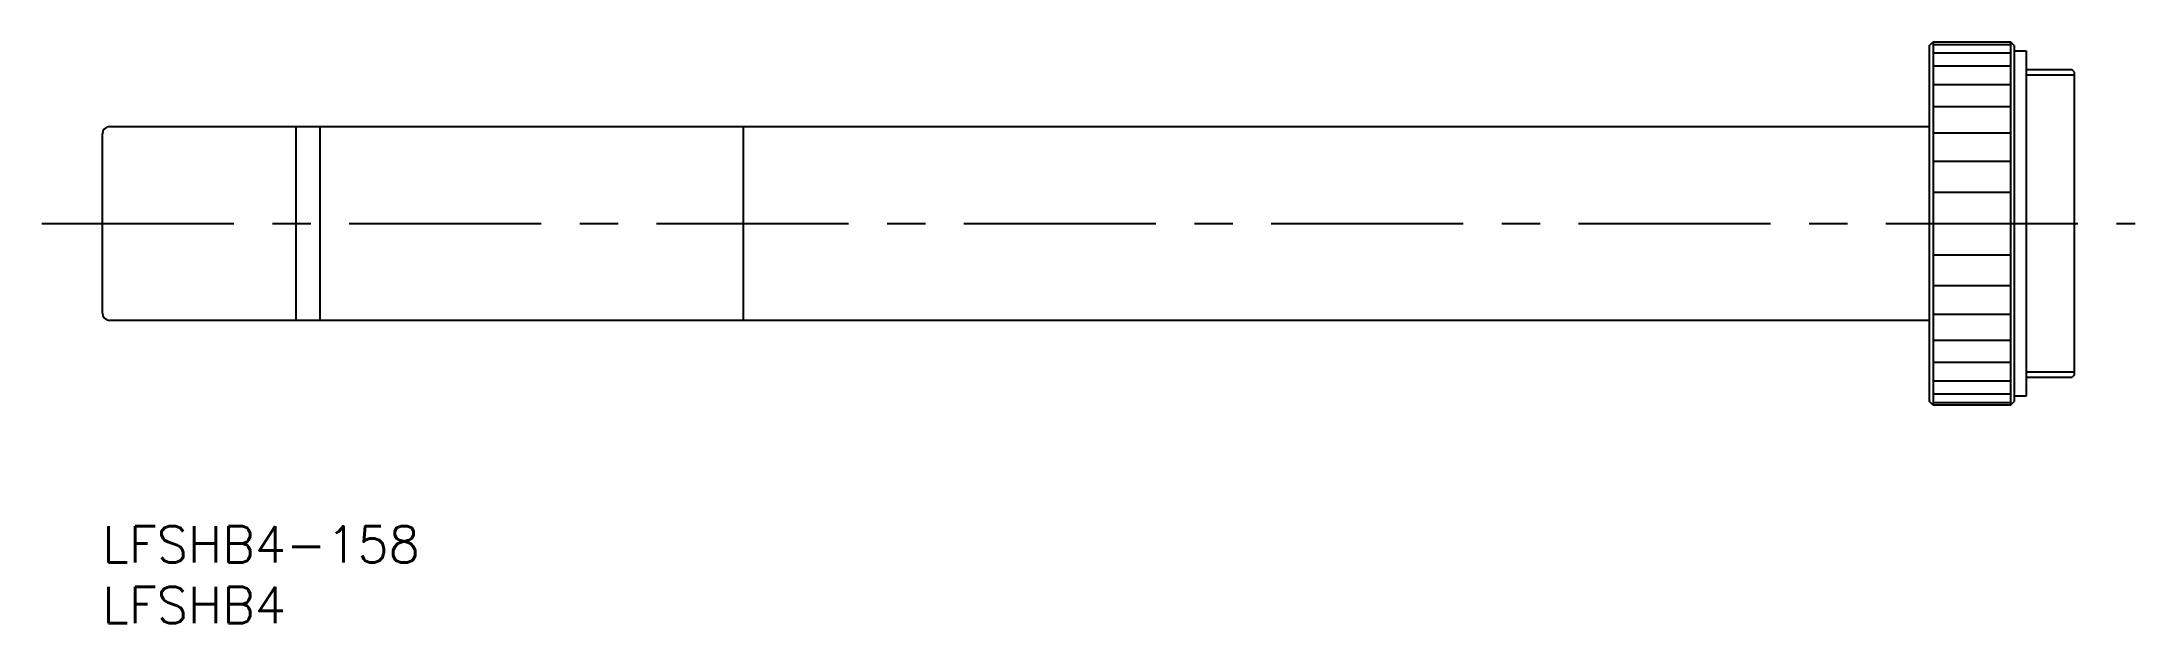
# Model space of a CAD drawing. Extents: x -5 to 168, y -8 to 40.
import ezdxf

# ---------------------------------------------------------------- set-up
doc = ezdxf.new("R2010")
doc.units = 0
doc.header["$LTSCALE"] = 0.5
doc.linetypes.add('CENTER', pattern=[50.8, 31.75, -6.35, 6.35, -6.35])
for name, color, linetype in [('MSM_CENTER', 1, 'CENTER'), ('MSM_CONTINUOUS', 7, 'CONTINUOUS'), ('MSM_NARROW', 5, 'CONTINUOUS'), ('MSM_PART_NUMBER', 7, 'CONTINUOUS')]:
    doc.layers.add(name, color=color, linetype=linetype)
doc.styles.get("Standard").update_dxf_attribs({"font": 'txt.shx', "height": 3, "bigfont": 'bigfont.shx'})

# ---------------------------------------------------------------- blocks, each defined once
blk = doc.blocks.new('*U3')
at = {"layer": 'MSM_PART_NUMBER'}
blk.add_text('LFSHB4-158', height=3, dxfattribs=at).set_placement((0, -3))
blk = doc.blocks.new('*U4')
at = {"layer": 'MSM_PART_NUMBER'}
blk.add_text('LFSHB4', height=3, dxfattribs=at).set_placement((0, -8))

msp = doc.modelspace()

# ---------------------------------------------------------------- linework, layer by layer
at = {"layer": 'MSM_CENTER'}
msp.add_line((-5, 25), (168, 25), dxfattribs=at)
at = {"layer": 'MSM_CONTINUOUS'}
for p, q in [((151, 39.7), (151.3, 40)), ((151.3, 40), (157.7, 40)), ((151.3, 40), (151.3, 10)), ((158, 39.7), (157.7, 40)), ((157.7, 40), (157.7, 10)), ((151, 10.3), (151, 39.7)), ((158, 39.7), (158, 10.3)), ((158, 39.25), (159, 39.25)), ((159, 39.25), (159, 10.75)), ((162.8, 37.7), (159, 37.7)), ((163, 37.5), (162.8, 37.7)), ((163, 12.5), (163, 37.5)), ((0.6, 33), (151, 33)), ((16, 33), (16, 17)), ((18, 17), (18, 33)), ((53, 17), (53, 33)), ((0, 17.6), (0, 32.4)), ((151, 17), (0.6, 17)), ((159, 12.3), (162.8, 12.3)), ((163, 12.5), (162.8, 12.3)), ((159, 10.75), (158, 10.75)), ((151.3, 10), (151, 10.3)), ((157.7, 10), (151.3, 10)), ((157.7, 10), (158, 10.3))]:
    msp.add_line(p, q, dxfattribs=at)
for centre, start, end in [((0.6, 32.4), 90, 180), ((0.6, 17.6), 180, 270)]:
    msp.add_arc(centre, 0.6, start, end, dxfattribs=at)
at = {"layer": 'MSM_NARROW'}
for p, q in [((157.7, 39.77), (151.3, 39.77)), ((151.3, 39.1), (157.7, 39.1)), ((157.7, 37.99), (151.3, 37.99)), ((151.3, 36.49), (157.7, 36.49)), ((159, 37.27), (163, 37.27)), ((157.7, 34.64), (151.3, 34.64)), ((151.3, 32.5), (157.7, 32.5)), ((157.7, 30.13), (151.3, 30.13)), ((151.3, 27.6), (157.7, 27.6)), ((151.3, 25), (157.7, 25)), ((157.7, 22.4), (151.3, 22.4)), ((151.3, 19.87), (157.7, 19.87)), ((157.7, 17.5), (151.3, 17.5)), ((151.3, 15.36), (157.7, 15.36)), ((157.7, 13.51), (151.3, 13.51)), ((163, 12.73), (159, 12.73)), ((151.3, 12.01), (157.7, 12.01)), ((157.7, 10.9), (151.3, 10.9)), ((151.3, 10.23), (157.7, 10.23))]:
    msp.add_line(p, q, dxfattribs=at)

# ---------------------------------------------------------------- block references
at = {"layer": 'MSM_CONTINUOUS'}
for name in ['*U3', '*U4']:
    msp.add_blockref(name, (0, 0), dxfattribs=at)

doc.saveas('drawing.dxf')
